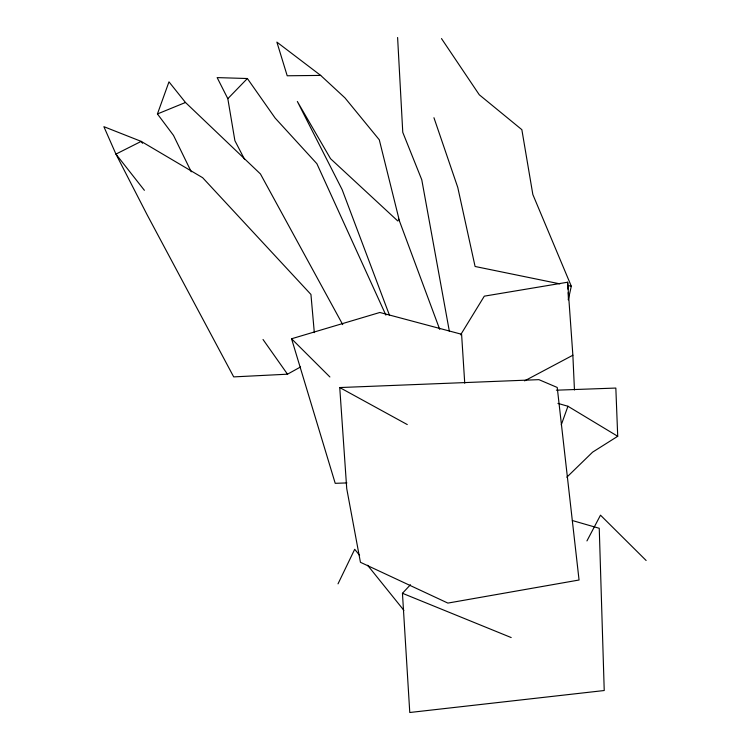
<?xml version="1.0" encoding="UTF-8"?>
<svg xmlns="http://www.w3.org/2000/svg" width="750" height="750" viewBox="0 0 750 750"><rect width="100%" height="100%" fill="white"/><g stroke="black" fill="none" stroke-linecap="round" stroke-linejoin="round"><path stroke-width="1.12" d="M568.275 299.85L571.303 286.2L532.847 194.531L521.85 129.666L479.278 94.772L441.497 38.578M561.262 424.875L567.938 406.256L557.925 403.387M191.259 171.806L173.513 135.412L157.434 113.953L168.975 81.844L185.484 102.478L260.447 173.963L342.731 324.619M338.016 583.856L354.703 549.291L359.587 555.319M586.941 540.919L600.497 515.175L646.125 560.484M460.613 334.856L484.312 296.156L567.656 282.216L572.869 355.228L574.453 389.962M572.353 520.538L599.25 528.291L604.228 690.525L409.772 712.5L402.45 593.288L410.447 584.747M244.575 159.375L234.891 140.681L227.822 98.672L247.378 78.525L275.128 118.05L316.884 163.706L385.884 315.113M566.831 477.206L592.603 452.147L617.719 436.284L615.834 388.059L556.369 390.188M314.316 332.634L310.941 294.45L202.659 177.713L141.188 141.384L103.875 126.666L115.941 154.106L147.075 214.697L233.7 376.894L287.494 374.194L300.525 366.975M524.578 380.878L572.869 355.228M157.434 113.953L185.484 102.478M346.903 482.925L335.212 483.319L291.562 338.766L379.856 312.469L461.597 334.275L464.738 383.222M339.741 387.553L538.903 379.65L557.231 387.459L579.056 580.012L447.881 603.094L360.441 562.294L346.734 488.616L339.741 387.553L407.278 424.566M320.672 75.412L287.203 75.778L276.881 42.103L320.672 75.412L344.981 97.903L379.294 139.809L399.497 221.128L439.716 329.391M247.378 78.525L217.144 77.597L227.822 98.672M559.847 283.856L475.087 266.484L457.762 187.416L433.941 117.713M567.863 285.497L571.303 286.2M402.45 593.288L511.191 637.556M567.938 406.256L617.719 436.284M397.819 221.006L330.544 158.7L297.347 101.475L342.169 189.694L389.559 315.469M291.562 338.766L329.897 376.969M367.584 565.247L403.903 610.369M144.394 190.322L115.941 154.106L141.188 141.384L142.556 143.278M263.025 339.497L287.494 374.194M398.372 219.084L399.497 221.128M449.353 331.266L421.772 179.766L402.769 132.338L397.603 37.5M567.656 282.216L567.966 289.163M568.125 292.631L568.444 299.578"/></g></svg>
